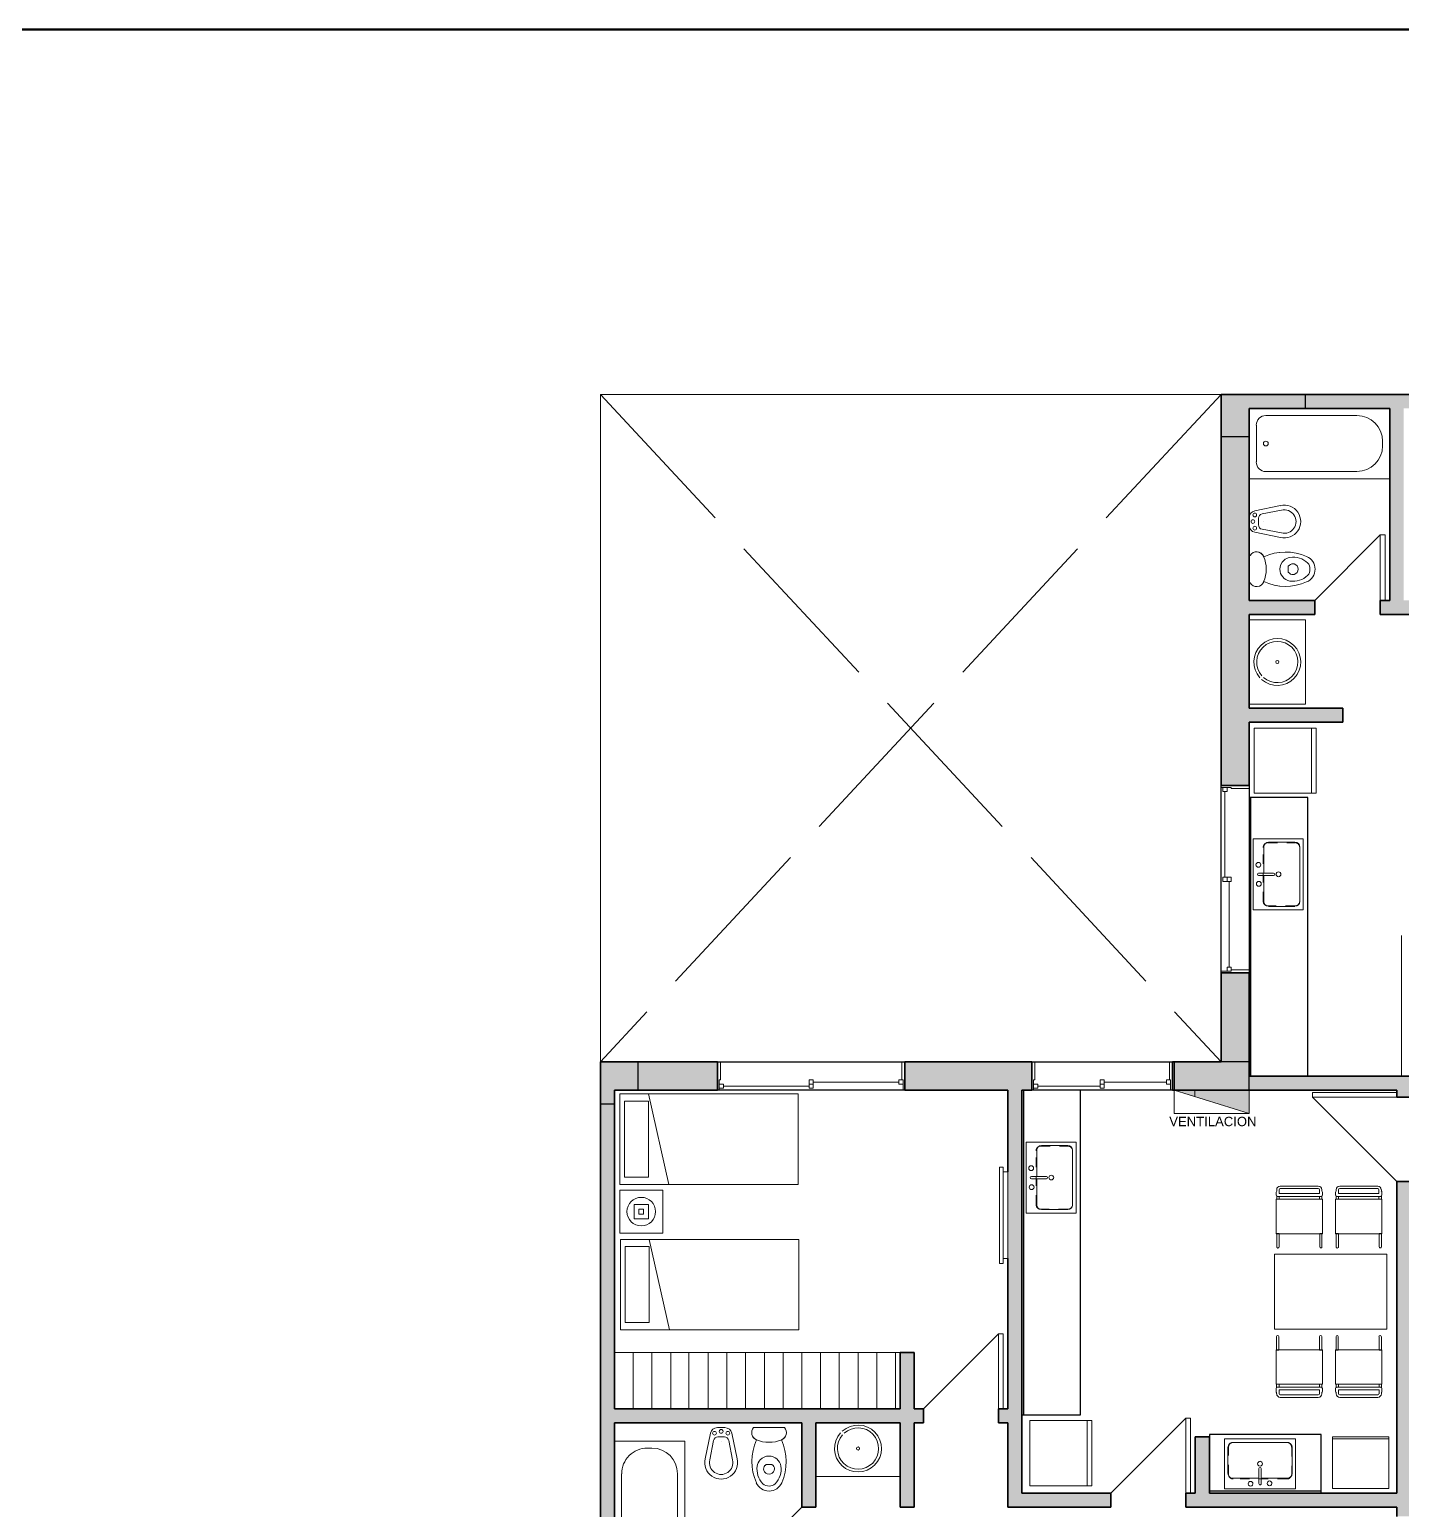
# Model space of a CAD drawing. Header units: metres. Extents: x 42 to 294, y -52 to 32.
# Drawn here: x 125.79 to 140.43, y 15.71 to 31.5 of the extents above; entities that cross this region are included whole.
import ezdxf

# ---------------------------------------------------------------- set-up
doc = ezdxf.new("R2010")
doc.units = ezdxf.units.M
doc.header["$LTSCALE"] = 0.15
doc.linetypes.add('ACAD_ISO02W100', pattern=[15, 12, -3])
doc.linetypes.add('Dash dot dot', pattern=[0.03, 0.012, -0.006, 0, -0.006, 0, -0.006])
doc.layers.get('0').update_dxf_attribs({"lineweight": 20})
for name, color, linetype, lineweight in [('A-DOORSYM', 1, 'Continuous', 9), ('A-FLORCAM', 3, 'Continuous', 9), ('A-GLAZIDM', 6, 'Continuous', 9), ('A-WALL', 2, 'Continuous', 30), ('E-LITEEQM', 4, 'Continuous', 9), ('F-AFFFEQM', 6, 'Continuous', 9), ('I-DETLFUM', 2, 'Continuous', 9), ('P-SANRFIM', 6, 'Continuous', 9), ('RECUADRO', 82, 'Continuous', 50), ('VENTILACIONES', 4, 'Continuous', 9)]:
    doc.layers.add(name, color=color, linetype=linetype, lineweight=lineweight)
doc.layers.add('Hatch', color=8, linetype='Continuous')
doc.layers.add('MUROS', color=11, linetype='Continuous')
doc.styles.get("Standard").update_dxf_attribs({"font": 'arial.ttf', "height": 0.15})

# ---------------------------------------------------------------- blocks, each defined once
blk = doc.blocks.new('Puerta de 1 hoja - 90 x 210 cm-71-02 Primer piso')
at = {"layer": 'A-DOORSYM', "lineweight": 13}
for p, q in [((0.717, 0.975), (-0.183, 0.075)), ((0.717, 0.975), (-0.183, 0.075)), ((0.717, 0.075), (0.717, 0.975))]:
    blk.add_line(p, q, dxfattribs=at)
blk = doc.blocks.new('Puerta de 1 hoja - 80 x 210 cm-66-02 Primer piso')
at = {"layer": 'A-DOORSYM', "lineweight": 13}
for p, q in [((0.667, 0.875), (-0.133, 0.075)), ((0.667, 0.875), (-0.133, 0.075)), ((0.667, 0.075), (0.667, 0.875))]:
    blk.add_line(p, q, dxfattribs=at)
blk = doc.blocks.new('Puerta de 1 hoja - 70x210 cm-69-02 Primer piso')
at = {"layer": 'A-DOORSYM', "lineweight": 13}
for p, q in [((0.617, -0.775), (-0.083, -0.075)), ((0.617, -0.775), (-0.083, -0.075)), ((0.617, -0.075), (0.617, -0.775))]:
    blk.add_line(p, q, dxfattribs=at)
blk = doc.blocks.new('Puerta de 1 hoja - 70x210 cm-62-02 Primer piso')
at = {"layer": 'A-DOORSYM', "lineweight": 13}
for p, q in [((0.617, 0.775), (-0.083, 0.075)), ((0.617, 0.775), (-0.083, 0.075)), ((0.617, 0.075), (0.617, 0.775))]:
    blk.add_line(p, q, dxfattribs=at)
blk = doc.blocks.new('Deslizante con cubrejuntas - 1500 x 1200mm-60-02 Primer piso')
at = {"layer": 'A-GLAZIDM', "lineweight": 13}
for p, q in [((-0.75, 0.15), (-0.73095, 0.15)), ((-0.73095, 0.15), (-0.73095, 0.04205)), ((-0.6865, 0.0865), (-0.73095, 0.0865)), ((-0.73095, 0.04205), (-0.71825, 0.04205)), ((-0.71825, 0.04205), (-0.6865, 0.04205)), ((-0.71825, 0.04205), (-0.71825, -0.15)), ((-0.6865, 0.04205), (-0.6865, 0.0865)), ((-0.022225, 0.064275), (-0.6865, 0.064275)), ((-0.022225, 0.13095), (-0.022225, 0.04205)), ((0.022225, 0.13095), (-0.022225, 0.13095)), ((0.022225, 0.0865), (-0.022225, 0.0865)), ((-0.022225, 0.04205), (0.022225, 0.04205)), ((0.022225, 0.04205), (0.022225, 0.13095)), ((0.022225, 0.108725), (0.6865, 0.108725)), ((0.6865, 0.13095), (0.6865, 0.0865)), ((0.73095, 0.13095), (0.6865, 0.13095)), ((0.6865, 0.0865), (0.73095, 0.0865)), ((0.71825, 0.04205), (0.71825, -0.15)), ((0.73095, 0.04205), (0.71825, 0.04205)), ((0.73095, 0.15), (0.73095, 0.04205)), ((0.75, 0.15), (0.73095, 0.15)), ((0.75, -0.15), (0.75, 0.15)), ((-0.71825, -0.15), (-0.75, -0.15)), ((0.71825, -0.15), (0.75, -0.15))]:
    blk.add_line(p, q, dxfattribs=at)
blk = doc.blocks.new('Deslizante con cubrejuntas - 2000 x 1200mm-40-02 Primer piso')
at = {"layer": 'A-GLAZIDM', "lineweight": 13}
for p, q in [((-1, 0.15), (-0.98095, 0.15)), ((-0.98095, 0.15), (-0.98095, 0.04205)), ((-0.9365, 0.0865), (-0.98095, 0.0865)), ((-0.98095, 0.04205), (-0.96825, 0.04205)), ((-0.96825, 0.04205), (-0.9365, 0.04205)), ((-0.96825, 0.04205), (-0.96825, -0.15)), ((-0.9365, 0.04205), (-0.9365, 0.0865)), ((-0.022225, 0.064275), (-0.9365, 0.064275)), ((-0.022225, 0.13095), (-0.022225, 0.04205)), ((0.022225, 0.13095), (-0.022225, 0.13095)), ((0.022225, 0.0865), (-0.022225, 0.0865)), ((-0.022225, 0.04205), (0.022225, 0.04205)), ((0.022225, 0.04205), (0.022225, 0.13095)), ((0.022225, 0.108725), (0.9365, 0.108725)), ((0.9365, 0.13095), (0.9365, 0.0865)), ((0.98095, 0.13095), (0.9365, 0.13095)), ((0.9365, 0.0865), (0.98095, 0.0865)), ((0.96825, 0.04205), (0.96825, -0.15)), ((0.98095, 0.04205), (0.96825, 0.04205)), ((0.98095, 0.15), (0.98095, 0.04205)), ((1, 0.15), (0.98095, 0.15)), ((1, -0.15), (1, 0.15)), ((-0.96825, -0.15), (-1, -0.15)), ((0.96825, -0.15), (1, -0.15))]:
    blk.add_line(p, q, dxfattribs=at)
blk = doc.blocks.new('Sink - Bathroom _2_ - Sink - Bathroom _2_-96-02 Primer piso')
at = {"layer": 'P-SANRFIM'}
for p, q in [((0.475, 0.6), (-0.425, 0.6)), ((-0.425, 0.6), (0.475, 0.6))]:
    blk.add_line(p, q, dxfattribs=at)
blk.add_circle((0.025, 0.3), 0.017, dxfattribs=at)
for radius, start, end in [(0.25, 318.0028, 312.3075), (0.22, 318.5288, 312.0316)]:
    blk.add_arc((0.025, 0.3), radius, start, end, dxfattribs=at)
blk = doc.blocks.new('WC w Cistern _5_ - 540 x 360mm-97-02 Primer piso')
at = {"layer": 'P-SANRFIM'}
for p, q in [((-0.043, 0.431), (-0.031, 0.418)), ((-0.031, 0.418), (0.031, 0.418)), ((0.031, 0.418), (0.043, 0.431))]:
    blk.add_line(p, q, dxfattribs=at)
for points in [[(-0.133, 0.156), (-0.15, 0.146), (-0.165, 0.133), (-0.176, 0.117), (-0.183, 0.099), (-0.185, 0.079), (-0.183, 0.06), (-0.176, 0.041), (-0.165, 0.025)], [(0.165, 0.025), (0.176, 0.041), (0.183, 0.06), (0.185, 0.079), (0.183, 0.099), (0.176, 0.117), (0.165, 0.133), (0.15, 0.146), (0.133, 0.156)]]:
    blk.add_lwpolyline(points, dxfattribs=at)
for centre, radius, start, end in [((0.001, 0.553), 0.15, 90.5311, 156.2031), ((0.001, 0.553), 0.15, 90.5311, 156.2031), ((-0.008, 0.567), 0.0816, 84.1645, 135.6026), ((-0.001, 0.553), 0.15, 23.7969, 89.4689), ((-0.001, 0.553), 0.15, 23.7969, 89.4689), ((0.008, 0.567), 0.0816, 44.3974, 95.8355), ((0.375, 0.388), 0.558, 156.2031, 204.6097), ((0.375, 0.388), 0.558, 156.2031, 204.6455), ((0.091, 0.47), 0.22, 135.6026, 189.0939), ((-0.008, 0.466), 0.05, 162.8135, 225), ((0, 0.464), 0.0581, 17.1829, 162.8135), ((0.008, 0.466), 0.05, 315, 17.1829), ((-0.091, 0.47), 0.22, 350.9061, 44.3974), ((-0.375, 0.388), 0.558, 335.3545, 23.7969), ((-0.375, 0.388), 0.558, 335.3903, 23.7969), ((0, 0.456), 0.128, 189.0939, 270.0015), ((0, 0.456), 0.128, 269.9985, 317.5547), ((0, 0.456), 0.128, 317.5547, 350.9061), ((0, -0.162), 0.344, 66.8782, 113.1218), ((-0.103, 0.079), 0.0825, 113.1218, 221.16), ((0.103, 0.079), 0.0825, 318.84, 66.8782)]:
    blk.add_arc(centre, radius, start, end, dxfattribs=at)
blk = doc.blocks.new('2D Bath _2_ - 2D Bath _2_-99-02 Primer piso')
at = {"layer": 'P-SANRFIM'}
for p, q in [((-1.111, -0.075), (-1.111, -0.825)), ((-1.111, -0.075), (-1.111, -0.825)), ((-0.933, -0.151), (0.04, -0.151)), ((0.389, -0.825), (0.389, -0.075)), ((0.389, -0.825), (0.389, -0.075)), ((-1.034, -0.647), (-1.034, -0.253)), ((0.313, -0.425), (0.313, -0.475)), ((0.04, -0.749), (-0.933, -0.749)), ((-1.111, -0.825), (0.389, -0.825)), ((-1.111, -0.825), (0.389, -0.825))]:
    blk.add_line(p, q, dxfattribs=at)
for centre, radius, start, end in [((-0.933, -0.253), 0.102, 90, 180), ((0.04, -0.425), 0.273, 360, 90), ((-0.933, -0.45), 0.0254, 360, 180), ((-0.933, -0.45), 0.0254, 180, 0), ((0.04, -0.475), 0.273, 270, 0), ((-0.933, -0.647), 0.102, 180, 270)]:
    blk.add_arc(centre, radius, start, end, dxfattribs=at)
blk = doc.blocks.new('Refrigerator - 695 x 1650 x 660mm-18-02 Primer piso')
at = {"layer": 'F-AFFFEQM'}
for p, q in [((0.695, 0.762), (0, 0.762)), ((0, 0.762), (0, 0.102)), ((0.695, 0.762), (0, 0.762)), ((0, 0.762), (0, 0.102)), ((0.695, 0.102), (0.695, 0.762)), ((0.695, 0.102), (0.695, 0.762)), ((0.695, 0.152), (0, 0.152)), ((0, 0.102), (0.695, 0.102)), ((0, 0.102), (0.695, 0.102))]:
    blk.add_line(p, q, dxfattribs=at)
blk = doc.blocks.new('Counter Top w Sink - 600mm Depth-103-02 Primer piso')
at = {"layer": 'A-FLORCAM'}
for p, q in [((-1.2, 0), (-1.2, -0.625)), ((2.267, -0.625), (2.267, -0.105)), ((-1.2, -0.625), (2.267, -0.625))]:
    blk.add_line(p, q, dxfattribs=at)
at = {"layer": 'A-FLORCAM', "lineweight": 25}
for p, q in [((-1.2, 0), (-1.2, -0.625)), ((-1.2, -0.019), (2.267, -0.019)), ((2.267, -0.625), (2.267, -0.105)), ((-1.2, -0.625), (2.267, -0.625))]:
    blk.add_line(p, q, dxfattribs=at)
at = {"layer": 'A-FLORCAM', "linetype": 'Dash dot dot'}
for p, q in [((1.046, -0.15), (1.619, -0.15)), ((0.995, -0.489), (0.995, -0.201)), ((1.67, -0.201), (1.67, -0.489)), ((1.619, -0.54), (1.046, -0.54))]:
    blk.add_line(p, q, dxfattribs=at)
for centre, start, end in [((1.046, -0.201), 90, 180), ((1.619, -0.201), 360, 90), ((1.046, -0.489), 180, 270), ((1.619, -0.489), 270, 0)]:
    blk.add_arc(centre, 0.0508, start, end, dxfattribs=at)
blk = doc.blocks.new('M_Sink Kitchen-Single - 760 x 535mm-104-02 Primer piso')
at = {"layer": 'P-SANRFIM'}
for p, q in [((-0.364, 0.27), (-0.364, -0.265)), ((0.396, 0.27), (-0.364, 0.27)), ((0.003, 0.213), (0.003, 0.053)), ((0.028, 0.213), (0.028, 0.053)), ((0.396, -0.265), (0.396, 0.27)), ((-0.326, 0.105), (-0.326, -0.176)), ((0.003, 0.156), (-0.275, 0.156)), ((0.307, 0.156), (0.028, 0.156)), ((0.358, -0.176), (0.358, 0.105)), ((-0.364, -0.265), (0.396, -0.265)), ((-0.275, -0.227), (0.307, -0.227))]:
    blk.add_line(p, q, dxfattribs=at)
for centre, radius, start, end in [((-0.086, 0.21), 0.0254, 360, 180), ((-0.086, 0.21), 0.0254, 180, 0), ((0.016, 0.213), 0.0127, 360, 180), ((0.117, 0.215), 0.0254, 360, 180), ((0.117, 0.215), 0.0254, 180, 0), ((-0.275, 0.105), 0.0508, 90, 180), ((0.016, 0), 0.0254, 360, 180), ((0.016, 0), 0.0254, 180, 0), ((0.016, 0.053), 0.0127, 180, 0), ((0.307, 0.105), 0.0508, 360, 90), ((-0.275, -0.176), 0.0508, 180, 270), ((0.307, -0.176), 0.0508, 270, 0)]:
    blk.add_arc(centre, radius, start, end, dxfattribs=at)
blk = doc.blocks.new('M_Table-Rectangular - 1200 x 800 mm-75-02 Primer piso')
at = {"layer": 'I-DETLFUM'}
for p, q in [((0.6, 0.4), (-0.6, 0.4)), ((-0.6, 0.4), (-0.6, -0.4)), ((0.6, -0.4), (0.6, 0.4)), ((-0.6, -0.4), (0.6, -0.4))]:
    blk.add_line(p, q, dxfattribs=at)
blk = doc.blocks.new('Chair - Kinder - Chair - Kinder-105-02 Primer piso')
at = {"layer": 'I-DETLFUM'}
for p, q in [((-0.252, 0.346), (-0.252, 0.203)), ((-0.229, 0.203), (-0.229, 0.346)), ((0.206, 0.346), (0.206, 0.203)), ((0.231, 0.203), (0.231, 0.346)), ((0.237, 0.206), (-0.258, 0.206)), ((-0.258, 0.206), (-0.258, -0.162)), ((-0.252, 0.203), (-0.229, 0.203)), ((0.206, 0.203), (0.231, 0.203)), ((0.237, -0.162), (0.237, 0.206)), ((-0.258, -0.162), (0.237, -0.162)), ((-0.258, -0.209), (-0.258, -0.239)), ((-0.226, -0.162), (-0.252, -0.162)), ((-0.252, -0.162), (-0.252, -0.196)), ((-0.252, -0.25), (-0.252, -0.264)), ((0.221, -0.192), (-0.241, -0.192)), ((-0.241, -0.192), (-0.231, -0.192)), ((-0.226, -0.192), (-0.226, -0.162)), ((-0.226, -0.222), (0.206, -0.222)), ((-0.226, -0.264), (-0.226, -0.222)), ((0.193, -0.276), (-0.213, -0.276)), ((-0.213, -0.302), (0.193, -0.302)), ((0.231, -0.162), (0.206, -0.162)), ((0.206, -0.162), (0.206, -0.192)), ((0.206, -0.222), (0.206, -0.264)), ((0.231, -0.196), (0.231, -0.162)), ((0.231, -0.264), (0.231, -0.25)), ((0.237, -0.239), (0.237, -0.209))]:
    blk.add_line(p, q, dxfattribs=at)
for centre, radius, start, end in [((-0.241, 0.346), 0.0111, 360, 180), ((0.218, 0.346), 0.0127, 360, 180), ((-0.241, -0.209), 0.0171, 92.1268, 180), ((-0.239, -0.236), 0.0192, 189.5463, 229.0764), ((-0.241, -0.209), 0.0171, 89.5465, 128.9719), ((-0.213, -0.264), 0.0381, 180, 270), ((-0.213, -0.264), 0.0127, 180, 270), ((0.193, -0.264), 0.0381, 270, 360), ((0.193, -0.264), 0.0127, 270, 360), ((0.22, -0.209), 0.0171, 360, 87.8732), ((0.22, -0.209), 0.0171, 51.0281, 87.8732), ((0.218, -0.236), 0.0192, 310.9236, 350.4537)]:
    blk.add_arc(centre, radius, start, end, dxfattribs=at)
blk = doc.blocks.new('Chair - Kinder - Chair - Kinder-106-02 Primer piso')
at = {"layer": 'I-DETLFUM'}
for p, q in [((-0.252, 0.346), (-0.252, 0.203)), ((-0.229, 0.203), (-0.229, 0.346)), ((0.206, 0.346), (0.206, 0.203)), ((0.231, 0.203), (0.231, 0.346)), ((0.237, 0.206), (-0.258, 0.206)), ((-0.258, 0.206), (-0.258, -0.162)), ((-0.252, 0.203), (-0.229, 0.203)), ((0.206, 0.203), (0.231, 0.203)), ((0.237, -0.162), (0.237, 0.206)), ((-0.258, -0.162), (0.237, -0.162)), ((-0.258, -0.209), (-0.258, -0.239)), ((-0.226, -0.162), (-0.252, -0.162)), ((-0.252, -0.162), (-0.252, -0.196)), ((-0.252, -0.25), (-0.252, -0.264)), ((0.221, -0.192), (-0.241, -0.192)), ((-0.241, -0.192), (-0.231, -0.192)), ((-0.226, -0.192), (-0.226, -0.162)), ((-0.226, -0.222), (0.206, -0.222)), ((-0.226, -0.264), (-0.226, -0.222)), ((0.193, -0.276), (-0.213, -0.276)), ((-0.213, -0.302), (0.193, -0.302)), ((0.231, -0.162), (0.206, -0.162)), ((0.206, -0.162), (0.206, -0.192)), ((0.206, -0.222), (0.206, -0.264)), ((0.231, -0.196), (0.231, -0.162)), ((0.231, -0.264), (0.231, -0.25)), ((0.237, -0.239), (0.237, -0.209))]:
    blk.add_line(p, q, dxfattribs=at)
for centre, radius, start, end in [((-0.241, 0.346), 0.0111, 360, 180), ((0.218, 0.346), 0.0127, 360, 180), ((-0.241, -0.209), 0.0171, 92.1268, 180), ((-0.239, -0.236), 0.0192, 189.5463, 229.0764), ((-0.241, -0.209), 0.0171, 89.5465, 128.9719), ((-0.213, -0.264), 0.0381, 180, 270), ((-0.213, -0.264), 0.0127, 180, 270), ((0.193, -0.264), 0.0381, 270, 360), ((0.193, -0.264), 0.0127, 270, 360), ((0.22, -0.209), 0.0171, 360, 87.8732), ((0.22, -0.209), 0.0171, 51.0281, 87.8732), ((0.218, -0.236), 0.0192, 310.9236, 350.4537)]:
    blk.add_arc(centre, radius, start, end, dxfattribs=at)
blk = doc.blocks.new('Chair - Kinder - Chair - Kinder-107-02 Primer piso')
at = {"layer": 'I-DETLFUM'}
for p, q in [((-0.252, 0.346), (-0.252, 0.203)), ((-0.229, 0.203), (-0.229, 0.346)), ((0.206, 0.346), (0.206, 0.203)), ((0.231, 0.203), (0.231, 0.346)), ((0.237, 0.206), (-0.258, 0.206)), ((-0.258, 0.206), (-0.258, -0.162)), ((-0.252, 0.203), (-0.229, 0.203)), ((0.206, 0.203), (0.231, 0.203)), ((0.237, -0.162), (0.237, 0.206)), ((-0.258, -0.162), (0.237, -0.162)), ((-0.258, -0.209), (-0.258, -0.239)), ((-0.226, -0.162), (-0.252, -0.162)), ((-0.252, -0.162), (-0.252, -0.196)), ((-0.252, -0.25), (-0.252, -0.264)), ((0.221, -0.192), (-0.241, -0.192)), ((-0.241, -0.192), (-0.231, -0.192)), ((-0.226, -0.192), (-0.226, -0.162)), ((-0.226, -0.222), (0.206, -0.222)), ((-0.226, -0.264), (-0.226, -0.222)), ((0.193, -0.276), (-0.213, -0.276)), ((-0.213, -0.302), (0.193, -0.302)), ((0.231, -0.162), (0.206, -0.162)), ((0.206, -0.162), (0.206, -0.192)), ((0.206, -0.222), (0.206, -0.264)), ((0.231, -0.196), (0.231, -0.162)), ((0.231, -0.264), (0.231, -0.25)), ((0.237, -0.239), (0.237, -0.209))]:
    blk.add_line(p, q, dxfattribs=at)
for centre, radius, start, end in [((-0.241, 0.346), 0.0111, 360, 180), ((0.218, 0.346), 0.0127, 360, 180), ((-0.241, -0.209), 0.0171, 92.1268, 180), ((-0.239, -0.236), 0.0192, 189.5463, 229.0764), ((-0.241, -0.209), 0.0171, 89.5465, 128.9719), ((-0.213, -0.264), 0.0381, 180, 270), ((-0.213, -0.264), 0.0127, 180, 270), ((0.193, -0.264), 0.0381, 270, 360), ((0.193, -0.264), 0.0127, 270, 360), ((0.22, -0.209), 0.0171, 360, 87.8732), ((0.22, -0.209), 0.0171, 51.0281, 87.8732), ((0.218, -0.236), 0.0192, 310.9236, 350.4537)]:
    blk.add_arc(centre, radius, start, end, dxfattribs=at)
blk = doc.blocks.new('Washer - 600 x 820 x 550mm-19-02 Primer piso')
at = {"layer": 'F-AFFFEQM'}
for p, q in [((0.149, 0.675), (-0.451, 0.675)), ((-0.451, 0.675), (-0.451, 0.125)), ((-0.451, 0.125), (-0.451, 0.675)), ((-0.451, 0.675), (0.149, 0.675)), ((-0.451, 0.125), (-0.451, 0.675)), ((-0.451, 0.675), (0.149, 0.675)), ((-0.451, 0.655), (0.149, 0.655)), ((0.149, 0.125), (0.149, 0.675)), ((0.149, 0.675), (0.149, 0.125)), ((0.149, 0.675), (0.149, 0.125)), ((-0.451, 0.125), (0.149, 0.125)), ((0.149, 0.125), (-0.451, 0.125)), ((-0.451, 0.125), (0.149, 0.125))]:
    blk.add_line(p, q, dxfattribs=at)
blk = doc.blocks.new('Counter Top w Sink - 600mm Depth-108-02 Primer piso')
at = {"layer": 'A-FLORCAM'}
for p, q in [((-1.2, 0), (-1.2, -0.625)), ((-1.2, -0.625), (-0.005, -0.625)), ((-0.005, -0.625), (-0.005, -0.6))]:
    blk.add_line(p, q, dxfattribs=at)
at = {"layer": 'A-FLORCAM', "lineweight": 25}
for p, q in [((-1.2, 0), (-1.2, -0.625)), ((-1.2, -0.019), (-0.005, -0.019)), ((-1.2, -0.625), (-0.005, -0.625)), ((-0.005, -0.625), (-0.005, -0.6))]:
    blk.add_line(p, q, dxfattribs=at)
at = {"layer": 'A-FLORCAM', "linetype": 'Dash dot dot'}
for p, q in [((-0.833, -0.15), (-0.26, -0.15)), ((-0.884, -0.489), (-0.884, -0.201)), ((-0.209, -0.201), (-0.209, -0.489)), ((-0.26, -0.54), (-0.833, -0.54))]:
    blk.add_line(p, q, dxfattribs=at)
for centre, start, end in [((-0.833, -0.201), 90, 180), ((-0.26, -0.201), 360, 90), ((-0.833, -0.489), 180, 270), ((-0.26, -0.489), 270, 0)]:
    blk.add_arc(centre, 0.0508, start, end, dxfattribs=at)
blk = doc.blocks.new('Bed _3_ - 0965 x 1905mm - Twin-89-02 Primer piso')
at = {"layer": 'I-DETLFUM'}
for p, q in [((0.754, 0.907), (-0.211, 0.907)), ((-0.211, 0.907), (-0.211, -0.998)), ((-0.211, 0.907), (-0.211, -0.998)), ((-0.211, 0.907), (0.754, 0.907)), ((-0.135, 0.856), (-0.135, 0.602)), ((-0.135, 0.856), (0.678, 0.856)), ((0.678, 0.856), (0.678, 0.602)), ((0.754, -0.998), (0.754, 0.907)), ((0.754, 0.907), (0.754, -0.998)), ((0.754, 0.602), (-0.211, 0.384)), ((-0.135, 0.602), (0.678, 0.602)), ((-0.211, -0.998), (0.754, -0.998)), ((-0.211, -0.998), (0.754, -0.998))]:
    blk.add_line(p, q, dxfattribs=at)
blk = doc.blocks.new('Mesa-Mesita de noche - 0457 x 0457 x 0610 mm-22-02 Primer piso')
at = {"layer": 'I-DETLFUM'}
for p, q in [((0.004, 0), (0.004, 0.457)), ((0.004, 0.457), (0.461, 0.457)), ((0.461, 0.457), (0.461, 0)), ((0.461, 0), (0.004, 0))]:
    blk.add_line(p, q, dxfattribs=at)
blk = doc.blocks.new('Table Lamp _2_ - 60 watt Incandescent-23-02 Primer piso')
at = {"layer": 'E-LITEEQM'}
for p, q in [((-0.0762, -0.0762), (-0.0762, 0.0762)), ((-0.0762, 0.0762), (0.0762, 0.0762)), ((-0.0254, -0.0254), (-0.0254, 0.0254)), ((-0.0254, 0.0254), (0.0254, 0.0254)), ((0.0254, 0.0254), (0.0254, -0.0254)), ((0.0762, 0.0762), (0.0762, -0.0762)), ((0.0762, -0.0762), (-0.0762, -0.0762)), ((0.0254, -0.0254), (-0.0254, -0.0254))]:
    blk.add_line(p, q, dxfattribs=at)
for start, end in [(360, 180), (180, 360)]:
    blk.add_arc((0, 0), 0.1524, start, end, dxfattribs=at)
blk = doc.blocks.new('Television - Plasma - 42_-90-02 Primer piso')
at = {"layer": 'I-DETLFUM'}
for p, q in [((0.5207, 0), (-0.4064, 0)), ((-0.4064, 0), (-0.4064, -0.0508)), ((0.5207, 0), (-0.4064, 0)), ((-0.4064, 0), (-0.4064, -0.0508)), ((-0.4064, -0.0508), (-0.4572, -0.0508)), ((-0.4572, -0.0508), (-0.4572, -0.0889)), ((-0.4572, -0.0508), (-0.4572, -0.0889)), ((0.5715, -0.0508), (-0.4572, -0.0508)), ((-0.4572, -0.0889), (0.5715, -0.0889)), ((-0.4572, -0.0889), (0.5715, -0.0889)), ((0.5207, -0.0508), (0.5207, 0)), ((0.5207, -0.0508), (0.5207, 0)), ((0.5715, -0.0508), (0.5207, -0.0508)), ((0.5715, -0.0889), (0.5715, -0.0508)), ((0.5715, -0.0889), (0.5715, -0.0508))]:
    blk.add_line(p, q, dxfattribs=at)
blk = doc.blocks.new('Counter Top w Sink - 600mm Depth-118-02 Primer piso')
at = {"layer": 'A-FLORCAM', "lineweight": 25}
for p, q in [((1.773, 0), (-0.1, 0)), ((1.773, -0.625), (1.773, 0)), ((-1.2, -0.019), (1.773, -0.019)), ((-1.2, -0.625), (1.773, -0.625))]:
    blk.add_line(p, q, dxfattribs=at)
at = {"layer": 'A-FLORCAM'}
for p, q in [((1.773, 0), (-0.1, 0)), ((1.773, -0.625), (1.773, 0)), ((-1.2, -0.625), (1.773, -0.625))]:
    blk.add_line(p, q, dxfattribs=at)
at = {"layer": 'A-FLORCAM', "linetype": 'Dash dot dot'}
for p, q in [((0.665, -0.15), (1.239, -0.15)), ((0.614, -0.489), (0.614, -0.201)), ((1.289, -0.201), (1.289, -0.489)), ((1.239, -0.54), (0.665, -0.54))]:
    blk.add_line(p, q, dxfattribs=at)
for centre, start, end in [((0.665, -0.201), 90, 180), ((1.239, -0.201), 360, 90), ((0.665, -0.489), 180, 270), ((1.239, -0.489), 270, 0)]:
    blk.add_arc(centre, 0.0508, start, end, dxfattribs=at)
blk = doc.blocks.new('Sink - Bathroom _2_ - Sink - Bathroom _2_-119-02 Primer piso')
at = {"layer": 'P-SANRFIM'}
for p, q in [((-0.425, 0.6), (-0.425, 0)), ((0.475, 0.6), (-0.425, 0.6)), ((-0.425, 0.6), (0.475, 0.6)), ((-0.425, 0), (-0.425, 0.6)), ((0.475, 0), (0.475, 0.6)), ((0.475, 0.6), (0.475, 0))]:
    blk.add_line(p, q, dxfattribs=at)
blk.add_circle((0.025, 0.3), 0.017, dxfattribs=at)
for radius, start, end in [(0.25, 318.0028, 312.3075), (0.22, 318.5288, 312.0316)]:
    blk.add_arc((0.025, 0.3), radius, start, end, dxfattribs=at)
blk = doc.blocks.new('2D Bath _2_ - 2D Bath _2_-120-02 Primer piso')
at = {"layer": 'P-SANRFIM'}
for p, q in [((-0.933, -0.151), (0.04, -0.151)), ((-1.034, -0.647), (-1.034, -0.253)), ((0.313, -0.425), (0.313, -0.475)), ((0.04, -0.749), (-0.933, -0.749)), ((-1.111, -0.825), (0.389, -0.825)), ((-1.111, -0.825), (0.389, -0.825))]:
    blk.add_line(p, q, dxfattribs=at)
for centre, radius, start, end in [((-0.933, -0.253), 0.102, 90, 180), ((0.04, -0.425), 0.273, 360, 90), ((-0.933, -0.45), 0.0254, 360, 180), ((-0.933, -0.45), 0.0254, 180, 0), ((0.04, -0.475), 0.273, 270, 0), ((-0.933, -0.647), 0.102, 180, 270)]:
    blk.add_arc(centre, radius, start, end, dxfattribs=at)
blk = doc.blocks.new('WC w Cistern _5_ - 540 x 360mm-7-02 Primer piso')
at = {"layer": 'P-SANRFIM'}
for p, q in [((-0.147, 0), (-0.147, -0.009)), ((-0.147, 0), (-0.147, -0.009)), ((0.147, -0.009), (0.147, 0)), ((0.147, -0.009), (0.147, 0)), ((-0.043, -0.431), (-0.031, -0.418)), ((-0.031, -0.418), (0.031, -0.418)), ((0.031, -0.418), (0.043, -0.431))]:
    blk.add_line(p, q, dxfattribs=at)
for centre, radius, start, end in [((-0.103, -0.079), 0.0825, 122.2745, 248.8192), ((-0.103, -0.079), 0.0825, 122.2745, 246.8782), ((0.375, -0.388), 0.558, 155.3545, 203.7969), ((0.375, -0.388), 0.558, 155.3903, 203.7969), ((0, 0.162), 0.344, 246.8782, 293.1218), ((-0.375, -0.388), 0.558, 336.2031, 24.6455), ((0.103, -0.079), 0.0825, 291.1808, 57.7255), ((-0.375, -0.388), 0.558, 336.2031, 24.6097), ((0.103, -0.079), 0.0825, 293.1218, 57.7255), ((0.091, -0.47), 0.22, 170.9061, 224.3974), ((0, -0.456), 0.128, 89.9985, 170.9061), ((-0.008, -0.466), 0.05, 135, 197.1865), ((0, -0.456), 0.128, 42.4453, 90.0015), ((0.008, -0.466), 0.05, 342.8171, 45), ((-0.091, -0.47), 0.22, 315.6026, 9.0939), ((0, -0.456), 0.128, 9.0939, 42.4453), ((0.001, -0.553), 0.15, 203.7969, 269.4689), ((0.001, -0.553), 0.15, 203.7969, 269.4689), ((-0.008, -0.567), 0.0816, 224.3974, 275.8355), ((0, -0.464), 0.0581, 197.1865, 342.8171), ((-0.001, -0.553), 0.15, 270.5311, 336.2031), ((-0.001, -0.553), 0.15, 270.5311, 336.2031), ((0.008, -0.567), 0.0816, 264.1645, 315.6026)]:
    blk.add_arc(centre, radius, start, end, dxfattribs=at)

msp = doc.modelspace()

# ---------------------------------------------------------------- hatches: boundary and pattern name
at = {"layer": 'Hatch'}
for points in [[(139.409, 27.612), (138.509, 27.612), (138.509, 27.162), (138.809, 27.162), (138.809, 27.462), (139.409, 27.462)], [(132.284, 20.487), (131.884, 20.487), (131.884, 20.037), (132.034, 20.037), (132.034, 20.187), (132.084, 20.187), (132.284, 20.187)]]:
    msp.add_hatch(color=256, dxfattribs=at).paths.add_polyline_path(points)
at = {"layer": 'Hatch', "ltscale": 0.2}
msp.add_hatch(color=256, dxfattribs=at).paths.add_polyline_path([(138.809, 20.187), (138.809, 20.487), (138.009, 20.487), (138.009, 20.187)])
at = {"layer": 'MUROS'}
h = msp.add_hatch(color=256, dxfattribs=at)
h.paths.add_polyline_path([(140.309, 25.412), (140.209, 25.412), (140.209, 25.262), (140.909, 25.262), (140.909, 25.162), (141.059, 25.162), (141.059, 25.412), (140.459, 25.412), (140.459, 27.462), (143.209, 27.462), (143.209, 27.612), (139.409, 27.612), (139.409, 27.462), (140.309, 27.462)])
h.paths.add_polyline_path([(144.009, 26.387), (144.309, 26.387), (144.309, 27.162), (144.009, 27.162)])
h.paths.add_polyline_path([(144.309, 24.387), (144.009, 24.387), (144.009, 24.262), (141.059, 24.262), (141.059, 24.362), (140.909, 24.362), (140.909, 24.112), (144.009, 24.112), (144.009, 23.437), (144.309, 23.437)])
h.paths.add_polyline_path([(144.309, 21.437), (144.009, 21.437), (144.009, 20.987), (144.309, 20.987)])
h.paths.add_polyline_path([(143.909, 20.187), (144.009, 20.187), (144.009, 20.337), (143.909, 20.337)])
h.paths.add_polyline_path([(145.309, 20.187), (145.309, 20.487), (144.309, 20.487), (144.309, 20.187)])
h = msp.add_hatch(color=256, dxfattribs=at)
h.paths.add_polyline_path([(133.134, 20.487), (132.284, 20.487), (132.284, 20.187), (133.134, 20.187)])
h.paths.add_polyline_path([(136.489, 20.487), (135.134, 20.487), (135.134, 20.187), (136.234, 20.187), (136.234, 19.316), (136.234, 18.389), (136.234, 16.787), (136.134, 16.787), (136.134, 16.637), (136.234, 16.637), (136.234, 15.737), (137.334, 15.737), (137.334, 15.887), (136.384, 15.887), (136.384, 20.187), (136.489, 20.187)])
h.paths.add_polyline_path([(138.809, 21.437), (138.509, 21.437), (138.509, 20.487), (138.809, 20.487)])
h.paths.add_polyline_path([(138.009, 20.487), (137.989, 20.487), (137.989, 20.187), (138.009, 20.187)])
h.paths.add_polyline_path([(143.009, 20.337), (138.809, 20.337), (138.809, 20.187), (140.384, 20.187), (140.384, 20.112), (140.534, 20.112), (140.534, 20.187), (143.009, 20.187)])
h.paths.add_polyline_path([(139.809, 24.262), (138.809, 24.262), (138.809, 25.262), (139.509, 25.262), (139.509, 25.412), (138.809, 25.412), (138.809, 27.162), (138.509, 27.162), (138.509, 23.437), (138.809, 23.437), (138.809, 24.112), (139.809, 24.112)])
msp.add_hatch(color=256, dxfattribs=at).paths.add_polyline_path([(135.334, 16.787), (135.234, 16.787), (135.234, 17.387), (135.084, 17.387), (135.084, 16.787), (132.034, 16.787), (132.034, 20.037), (131.884, 20.037), (131.884, 15.287), (132.034, 15.287), (132.034, 16.637), (134.034, 16.637), (134.034, 15.737), (134.184, 15.737), (134.184, 16.637), (135.084, 16.637), (135.084, 15.737), (135.234, 15.737), (135.234, 16.637), (135.334, 16.637)])
h = msp.add_hatch(color=256, dxfattribs=at)
h.paths.add_polyline_path([(140.534, 18.662), (140.609, 18.662), (140.609, 18.812), (140.534, 18.812), (140.534, 19.212), (140.384, 19.212), (140.384, 15.887), (138.384, 15.887), (138.384, 16.487), (138.234, 16.487), (138.234, 15.887), (138.134, 15.887), (138.134, 15.737), (140.384, 15.737), (140.384, 15.637), (140.534, 15.637)])
h.paths.add_polyline_path([(144.309, 18.812), (141.509, 18.812), (141.509, 18.662), (144.109, 18.662), (144.109, 17.612), (144.259, 17.612), (144.259, 18.662), (144.309, 18.662)])
h.paths.add_polyline_path([(139.584, 14.737), (138.834, 14.737), (138.834, 14.587), (139.584, 14.587)], flags=17)
h.paths.add_polyline_path([(141.784, 8.712), (140.534, 8.712), (140.534, 8.822), (140.384, 8.822), (140.384, 7.912), (140.259, 7.912), (140.259, 7.612), (140.684, 7.612), (140.684, 8.412), (141.784, 8.412)])
h.paths.add_polyline_path([(140.534, 14.837), (140.384, 14.837), (140.384, 14.737), (140.284, 14.737), (140.284, 14.587), (140.334, 14.587), (140.384, 14.587), (140.384, 13.087), (138.184, 13.087), (138.184, 14.437), (138.034, 14.437), (138.034, 13.087), (137.284, 13.087), (137.284, 12.937), (137.384, 12.937), (137.384, 12.337), (137.534, 12.337), (137.534, 12.937), (140.384, 12.937), (140.384, 8.822), (140.534, 8.822), (140.534, 10.34), (140.534, 11.445)])
at = {"layer": 'VENTILACIONES'}
h = msp.add_hatch(dxfattribs=at)
h.set_pattern_fill('ANGLE', color=256, style=0)
h.set_pattern_definition([(0, (68.373, 15.593), (0, 6.985), [5.08, -1.905]), (90, (68.373, 15.593), (-6.985, 4e-16), [5.08, -1.905])])
h.paths.add_polyline_path([(138.809, 20.187), (138.009, 20.187), (138.809, 19.937)])
msp.add_hatch(color=256, dxfattribs=at).paths.add_polyline_path([(138.809, 20.187), (138.009, 20.187), (138.809, 19.937)])

# ---------------------------------------------------------------- linework, layer by layer
for p, q in [((138.509, 27.612), (131.884, 27.612)), ((131.884, 20.487), (131.884, 27.612)), ((135.084, 17.387), (132.034, 17.387)), ((132.034, 17.387), (132.034, 16.787)), ((132.234, 17.387), (132.234, 16.787)), ((132.434, 17.387), (132.434, 16.787)), ((132.634, 17.387), (132.634, 16.787)), ((132.829, 17.387), (132.829, 16.787)), ((133.034, 17.387), (133.034, 16.787)), ((133.234, 17.387), (133.234, 16.787)), ((133.434, 17.387), (133.434, 16.787)), ((133.634, 17.387), (133.634, 16.787)), ((133.834, 17.387), (133.834, 16.787)), ((134.034, 17.387), (134.034, 16.787)), ((134.234, 17.387), (134.234, 16.787)), ((134.434, 17.387), (134.434, 16.787)), ((134.434, 17.387), (134.434, 16.787)), ((134.634, 17.387), (134.634, 16.787)), ((134.834, 17.387), (134.834, 16.787)), ((135.034, 17.387), (135.034, 16.787))]:
    msp.add_line(p, q)
at = {"linetype": 'ACAD_ISO02W100'}
for p, q in [((131.884, 27.612), (138.509, 20.487)), ((138.509, 27.612), (131.884, 20.487))]:
    msp.add_line(p, q, dxfattribs=at)
at = {"layer": 'A-DOORSYM'}
for p, q in [((140.209, 26.112), (140.259, 26.112)), ((140.259, 26.112), (140.259, 25.412)), ((140.259, 25.412), (140.209, 25.412)), ((139.484, 20.112), (139.484, 20.162)), ((139.484, 20.162), (140.384, 20.162)), ((140.384, 20.162), (140.384, 20.112)), ((136.134, 17.587), (136.184, 17.587)), ((136.184, 17.587), (136.184, 16.787)), ((136.184, 16.787), (136.134, 16.787)), ((138.134, 16.687), (138.184, 16.687)), ((138.184, 16.687), (138.184, 15.887)), ((138.184, 15.887), (138.134, 15.887))]:
    msp.add_line(p, q, dxfattribs=at)
at = {"layer": 'A-WALL', "lineweight": 35}
for p, q in [((138.509, 27.612), (138.509, 23.437)), ((144.309, 27.612), (138.509, 27.612)), ((138.809, 25.412), (138.809, 27.462)), ((138.809, 27.462), (140.309, 27.462)), ((140.309, 27.462), (140.309, 25.412)), ((139.509, 25.412), (138.809, 25.412)), ((139.509, 25.262), (139.509, 25.412)), ((140.309, 25.412), (140.209, 25.412)), ((140.209, 25.412), (140.209, 25.262)), ((138.809, 24.262), (138.809, 25.262)), ((138.809, 25.262), (139.509, 25.262)), ((140.209, 25.262), (140.909, 25.262)), ((139.809, 24.262), (138.809, 24.262)), ((139.809, 24.112), (139.809, 24.262)), ((138.809, 23.437), (138.809, 24.112)), ((138.809, 24.112), (139.809, 24.112)), ((138.509, 23.437), (138.809, 23.437)), ((138.809, 21.437), (138.509, 21.437)), ((138.509, 21.437), (138.509, 20.487)), ((138.809, 20.337), (138.809, 21.437)), ((131.884, 20.487), (131.884, 7.612)), ((133.134, 20.487), (131.884, 20.487)), ((133.134, 20.187), (133.134, 20.487)), ((136.489, 20.487), (135.134, 20.487)), ((135.134, 20.487), (135.134, 20.187)), ((136.489, 20.187), (136.489, 20.487)), ((138.509, 20.487), (137.989, 20.487)), ((137.989, 20.487), (137.989, 20.187)), ((143.009, 20.337), (138.809, 20.337)), ((132.034, 16.787), (132.034, 20.187)), ((132.034, 20.187), (133.134, 20.187)), ((135.134, 20.187), (136.234, 20.187)), ((136.234, 20.187), (136.234, 19.316)), ((136.384, 20.187), (136.489, 20.187)), ((136.384, 15.887), (136.384, 20.187)), ((137.989, 20.187), (140.384, 20.187)), ((140.384, 20.187), (140.384, 20.112)), ((140.384, 20.112), (140.534, 20.112)), ((140.534, 19.212), (140.384, 19.212)), ((140.384, 19.212), (140.384, 15.887)), ((136.234, 18.389), (136.234, 16.787)), ((135.084, 17.387), (135.084, 16.787)), ((135.234, 17.387), (135.084, 17.387)), ((135.234, 16.787), (135.234, 17.387)), ((135.084, 16.787), (132.034, 16.787)), ((135.334, 16.787), (135.234, 16.787)), ((135.334, 16.637), (135.334, 16.787)), ((136.234, 16.787), (136.134, 16.787)), ((136.134, 16.787), (136.134, 16.637)), ((132.034, 14.937), (132.034, 16.637)), ((132.034, 16.637), (134.034, 16.637)), ((134.034, 16.637), (134.034, 15.737)), ((134.184, 16.637), (135.084, 16.637)), ((134.184, 15.737), (134.184, 16.637)), ((135.084, 16.637), (135.084, 15.737)), ((135.234, 16.637), (135.334, 16.637)), ((135.234, 15.737), (135.234, 16.637)), ((136.134, 16.637), (136.234, 16.637)), ((136.234, 16.637), (136.234, 15.737)), ((138.384, 16.487), (138.234, 16.487)), ((138.234, 16.487), (138.234, 15.887)), ((138.384, 15.887), (138.384, 16.487)), ((137.334, 15.887), (136.384, 15.887)), ((137.334, 15.737), (137.334, 15.887)), ((138.234, 15.887), (138.134, 15.887)), ((138.134, 15.887), (138.134, 15.737)), ((140.384, 15.887), (138.384, 15.887)), ((134.034, 15.737), (134.184, 15.737)), ((135.084, 15.737), (135.234, 15.737)), ((136.234, 15.737), (137.334, 15.737)), ((138.134, 15.737), (140.384, 15.737)), ((140.384, 15.737), (140.384, 15.637))]:
    msp.add_line(p, q, dxfattribs=at)
at = {"layer": 'A-WALL'}
for p, q in [((138.509, 21.437), (138.509, 23.437)), ((138.809, 23.437), (138.809, 23.311)), ((133.134, 20.487), (135.134, 20.487)), ((136.489, 20.487), (137.989, 20.487)), ((135.134, 20.187), (133.134, 20.187)), ((137.989, 20.187), (137.009, 20.187))]:
    msp.add_line(p, q, dxfattribs=at)
at = {"layer": 'Hatch', "ltscale": 0.2}
for p, q in [((139.409, 27.462), (139.409, 27.612)), ((138.509, 27.462), (138.509, 27.162)), ((138.809, 27.162), (138.809, 27.462)), ((138.809, 27.462), (139.409, 27.462)), ((131.884, 20.487), (132.284, 20.487)), ((132.284, 20.487), (132.284, 20.187)), ((138.809, 20.487), (138.009, 20.487)), ((138.009, 20.487), (138.009, 20.187)), ((138.809, 20.187), (138.809, 20.487)), ((132.084, 20.187), (132.034, 20.187)), ((132.034, 20.187), (132.034, 20.037)), ((132.284, 20.187), (132.084, 20.187)), ((138.009, 20.187), (138.809, 20.187)), ((132.034, 20.037), (131.884, 20.037))]:
    msp.add_line(p, q, dxfattribs=at)
at = {"layer": 'Hatch'}
for p, q in [((138.509, 27.162), (138.809, 27.162)), ((131.884, 20.037), (131.884, 20.487))]:
    msp.add_line(p, q, dxfattribs=at)
at = {"layer": 'I-DETLFUM'}
msp.add_line((140.434, 20.337), (140.434, 21.837), dxfattribs=at)
at = {"layer": 'P-SANRFIM'}
for p, q in [((138.869, 26.368), (139.142, 26.424)), ((138.947, 26.337), (139.154, 26.376)), ((138.809, 26.214), (138.809, 26.295)), ((138.909, 26.22), (138.909, 26.289)), ((138.959, 26.254), (138.959, 26.254)), ((138.869, 26.141), (139.142, 26.085)), ((138.947, 26.172), (139.154, 26.133)), ((133.132, 16.585), (133.213, 16.585)), ((133.519, 16.586), (133.849, 16.586)), ((133.059, 16.525), (133.003, 16.252)), ((133.09, 16.447), (133.051, 16.24)), ((133.139, 16.485), (133.207, 16.485)), ((133.173, 16.435), (133.173, 16.435)), ((133.255, 16.447), (133.294, 16.24)), ((133.287, 16.525), (133.343, 16.252))]:
    msp.add_line(p, q, dxfattribs=at)
for centre in [(138.849, 26.254), (138.869, 26.325), (138.869, 26.184), (133.102, 16.525), (133.173, 16.545), (133.244, 16.525)]:
    msp.add_circle(centre, 0.02, dxfattribs=at)
for centre, radius, start, end in [((139.184, 26.254), 0.175, 256.1286, 103.8714), ((139.184, 26.254), 0.125, 256.1286, 103.8714), ((138.884, 26.295), 0.075, 101.5903, 180), ((138.959, 26.289), 0.05, 103.8714, 180), ((138.959, 26.22), 0.05, 180, 256.1286), ((138.884, 26.214), 0.075, 180, 258.4097), ((133.132, 16.51), 0.075, 90, 168.4097), ((133.213, 16.51), 0.075, 11.5903, 90), ((133.139, 16.435), 0.05, 90, 166.1286), ((133.207, 16.435), 0.05, 13.8714, 90), ((133.173, 16.21), 0.175, 166.1286, 13.8714), ((133.173, 16.21), 0.125, 166.1286, 13.8714)]:
    msp.add_arc(centre, radius, start, end, dxfattribs=at)
at = {"layer": 'RECUADRO', "ltscale": 0.1}
for p, q in [((41.791, 31.505), (293.791, 31.505)), ((293.791, 31.505), (41.791, 31.505))]:
    msp.add_line(p, q, dxfattribs=at)
at = {"layer": 'VENTILACIONES'}
for p, q in [((138.009, 20.187), (138.009, 19.937)), ((138.809, 20.187), (138.009, 20.187)), ((138.009, 20.187), (138.809, 19.937)), ((138.809, 19.937), (138.809, 20.187)), ((138.009, 19.937), (138.809, 19.937))]:
    msp.add_line(p, q, dxfattribs=at)

# ---------------------------------------------------------------- block references
at = {"layer": 'A-DOORSYM'}
for name, p in [('Puerta de 1 hoja - 70x210 cm-62-02 Primer piso', (139.592, 25.337)), ('Puerta de 1 hoja - 80 x 210 cm-66-02 Primer piso', (135.467, 16.712)), ('Puerta de 1 hoja - 80 x 210 cm-66-02 Primer piso', (137.467, 15.812))]:
    msp.add_blockref(name, p, dxfattribs=at)
for name, p, rotation in [('Puerta de 1 hoja - 90 x 210 cm-71-02 Primer piso', (140.459, 19.395), 89.99999999999993), ('Puerta de 1 hoja - 70x210 cm-69-02 Primer piso', (134.109, 15.654), 269.9999999999999)]:
    msp.add_blockref(name, p, dxfattribs=dict(at, rotation=rotation))
at = {"layer": 'A-FLORCAM'}
for name, p, rotation in [('Counter Top w Sink - 600mm Depth-118-02 Primer piso', (138.809, 21.538), 89.9999999999999), ('Counter Top w Sink - 600mm Depth-103-02 Primer piso', (136.384, 17.92), 89.99999999999994), ('Counter Top w Sink - 600mm Depth-108-02 Primer piso', (138.379, 15.887), 180)]:
    msp.add_blockref(name, p, dxfattribs=dict(at, rotation=rotation))
at = {"layer": 'A-GLAZIDM'}
for name, p, rotation in [('Deslizante con cubrejuntas - 2000 x 1200mm-40-02 Primer piso', (138.659, 22.437), 89.99999999999991), ('Deslizante con cubrejuntas - 2000 x 1200mm-40-02 Primer piso', (134.134, 20.337), 180), ('Deslizante con cubrejuntas - 1500 x 1200mm-60-02 Primer piso', (137.239, 20.337), 180)]:
    msp.add_blockref(name, p, dxfattribs=dict(at, rotation=rotation))
at = {"layer": 'E-LITEEQM'}
msp.add_blockref('Table Lamp _2_ - 60 watt Incandescent-23-02 Primer piso', (132.32, 18.89), dxfattribs=at)
at = {"layer": 'F-AFFFEQM', "rotation": 89.99999999999993}
for p in [(139.625, 23.356), (137.231, 15.965)]:
    msp.add_blockref('Refrigerator - 695 x 1650 x 660mm-18-02 Primer piso', p, dxfattribs=at)
at = {"layer": 'F-AFFFEQM'}
msp.add_blockref('Washer - 600 x 820 x 550mm-19-02 Primer piso', (140.15, 15.812), dxfattribs=at)
at = {"layer": 'I-DETLFUM'}
for name, p, rotation in [('Bed _3_ - 0965 x 1905mm - Twin-89-02 Primer piso', (132.998, 19.392), 89.99999999999967), ('Television - Plasma - 42_-90-02 Primer piso', (136.234, 18.909), 270.0000000000002), ('Chair - Kinder - Chair - Kinder-106-02 Primer piso', (139.334, 18.86), 180), ('Chair - Kinder - Chair - Kinder-105-02 Primer piso', (139.968, 18.86), 180), ('Bed _3_ - 0965 x 1905mm - Twin-89-02 Primer piso', (133.005, 17.84), 89.99999999999967)]:
    msp.add_blockref(name, p, dxfattribs=dict(at, rotation=rotation))
for name, p in [('Mesa-Mesita de noche - 0457 x 0457 x 0610 mm-22-02 Primer piso', (132.088, 18.661)), ('M_Table-Rectangular - 1200 x 800 mm-75-02 Primer piso', (139.678, 18.035)), ('Chair - Kinder - Chair - Kinder-107-02 Primer piso', (139.354, 17.21)), ('Chair - Kinder - Chair - Kinder-105-02 Primer piso', (139.989, 17.21))]:
    msp.add_blockref(name, p, dxfattribs=at)
at = {"layer": 'P-SANRFIM'}
msp.add_blockref('2D Bath _2_ - 2D Bath _2_-120-02 Primer piso', (139.92, 27.537), dxfattribs=at)
for name, p, rotation in [('WC w Cistern _5_ - 540 x 360mm-7-02 Primer piso', (138.809, 25.746), 89.99999999999974), ('Sink - Bathroom _2_ - Sink - Bathroom _2_-119-02 Primer piso', (138.809, 24.781), 269.9999999999999), ('M_Sink Kitchen-Single - 760 x 535mm-104-02 Primer piso', (139.122, 22.474), 89.9999999999999), ('M_Sink Kitchen-Single - 760 x 535mm-104-02 Primer piso', (136.697, 19.237), 89.99999999999994), ('WC w Cistern _5_ - 540 x 360mm-97-02 Primer piso', (133.684, 16.61), 180), ('Sink - Bathroom _2_ - Sink - Bathroom _2_-96-02 Primer piso', (134.659, 16.662), 180), ('2D Bath _2_ - 2D Bath _2_-99-02 Primer piso', (131.959, 16.053), 89.99999999999991), ('M_Sink Kitchen-Single - 760 x 535mm-104-02 Primer piso', (138.941, 16.2), 180)]:
    msp.add_blockref(name, p, dxfattribs=dict(at, rotation=rotation))

# ---------------------------------------------------------------- texts
at = {"ltscale": 0.1, "insert": (137.956, 19.902), "char_height": 0.1, "width": 2.14772, "attachment_point": 1}
msp.add_mtext('VENTILACION', dxfattribs=at)

doc.saveas('drawing.dxf')
